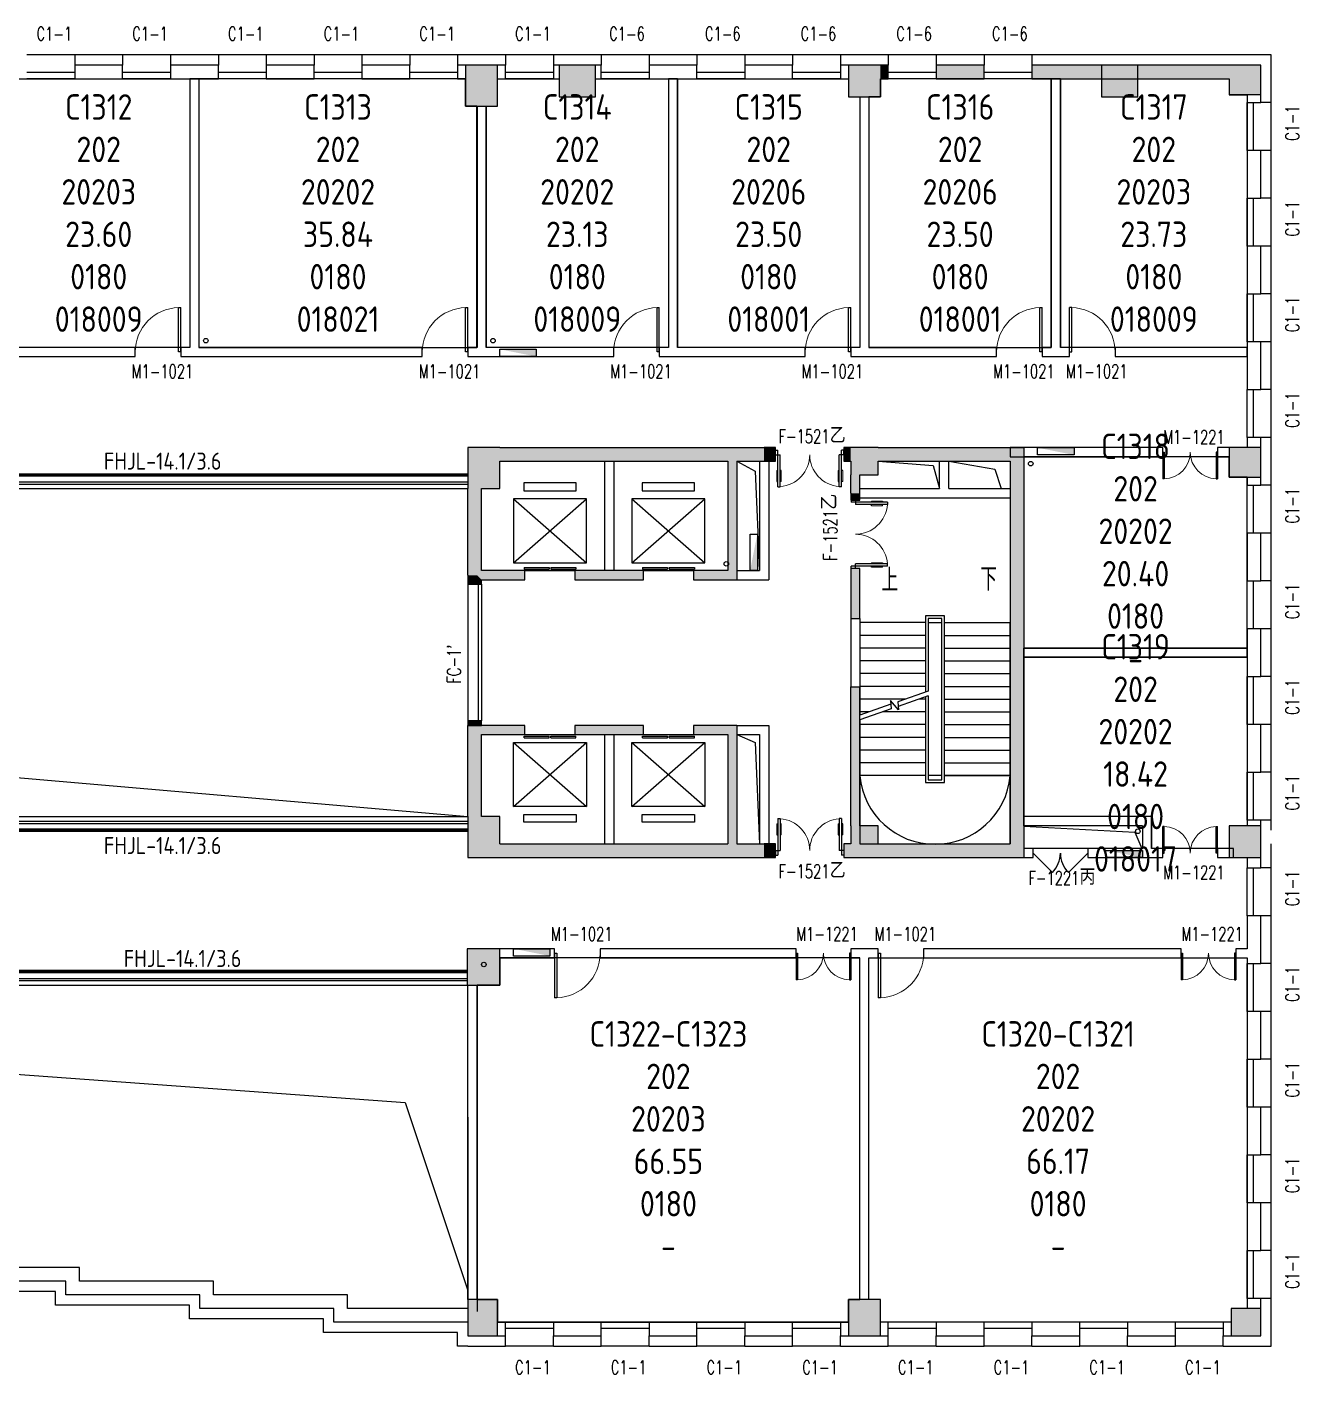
# Model space of a CAD drawing. Extents: x 1914783 to 1990581, y 313528 to 416301.
# Drawn here: x 1962669 to 1990581, y 313528 to 343101 of the extents above; entities that cross this region are included whole.
import ezdxf

# ---------------------------------------------------------------- set-up
doc = ezdxf.new("R2010")
doc.units = 0
doc.header["$LTSCALE"] = 1000
doc.header["$MEASUREMENT"] = 0
for name, color, linetype in [('body', 30, 'Continuous'), ('RM$', 5, 'Continuous'), ('RM$TXT', 5, 'Continuous'), ('消防', 222, 'Continuous')]:
    doc.layers.add(name, color=color, linetype=linetype)
doc.styles.add('-宋体', font='GBENOR.shx', dxfattribs={"bigfont": 'GBCBIG.shx'})
doc.styles.add('_TCH_DIM', font='SIMPLEX', dxfattribs={"bigfont": 'GBCBIG'})
doc.styles.add('_TCH_WINDOW', font='txt.shx', dxfattribs={"height": 3.5, "bigfont": 'hztxt.shx'})
doc.styles.get("Standard").update_dxf_attribs({"font": 'gbenor.shx', "bigfont": 'gbcbig.shx'})

# ---------------------------------------------------------------- blocks, each defined once
blk = doc.blocks.new('cde')
at = {"layer": '消防'}
blk.add_hatch(color=256, dxfattribs=at).paths.add_polyline_path([(-873427, -271674), (-874227, -271674), (-873427, -271834)])
blk.add_lwpolyline([(-874227, -271674), (-873427, -271674), (-873427, -271834), (-874227, -271834)], close=True, dxfattribs=at)
blk = doc.blocks.new('$WINLIB2D$00000004')
for p, q in [((-0.5, 0.5), (0.5, 0.5)), ((-0.5, 0.2406), (0.5, 0.2406)), ((-0.5, -0.5), (0.5, -0.5))]:
    blk.add_line(p, q)
blk = doc.blocks.new('$DorLib2D$00000001')
for p, q in [((0.45, 0.975), (0.5, 0.975)), ((0.45, 0), (0.45, 0.975)), ((0.5, 0), (0.5, 0.975)), ((0.5, 0), (0.45, 0))]:
    blk.add_line(p, q)
at = {"lineweight": 13}
blk.add_arc((0.475, 0), 0.975, 91.4693, 180, dxfattribs=at)
blk = doc.blocks.new('$DorLib2D$00000002')
for p, q in [((-0.5, 0), (-0.5, 0.4875)), ((-0.475, 0.4875), (-0.5, 0.4875)), ((-0.475, 0), (-0.475, 0.4875)), ((0.475, 0), (0.475, 0.4875)), ((0.475, 0.4875), (0.5, 0.4875)), ((0.5, 0), (0.5, 0.4875)), ((-0.5, 0), (-0.475, 0)), ((0.5, 0), (0.475, 0))]:
    blk.add_line(p, q)
at = {"lineweight": 13}
for centre, start, end in [((-0.4875, 0), 0, 88.53072), ((0.4875, 0), 91.46928, 180)]:
    blk.add_arc(centre, 0.4875, start, end, dxfattribs=at)
blk = doc.blocks.new('$TCHSYS$LDOR22D')
for p, q in [((-0.517, 0.833), (-0.017, 0.833)), ((-0.517, 0.833), (-0.517, 0.667)), ((-0.017, 0.833), (-0.017, 0.667)), ((0.017, 0.833), (0.017, 0.667)), ((0.017, 0.833), (0.517, 0.833)), ((0.517, 0.833), (0.517, 0.667)), ((-0.517, 0.667), (-0.017, 0.667)), ((0.017, 0.667), (0.517, 0.667)), ((-0.5, 0.5), (0.5, 0.5))]:
    blk.add_line(p, q)
blk = doc.blocks.new('$DorLib2D$00000011')
at = {"lineweight": 13}
for p, q in [((-0.483, 0.396), (-0.483, 0.235)), ((-0.417, 0.396), (-0.417, 0.235)), ((0.417, 0.396), (0.417, 0.235)), ((0.483, 0.396), (0.483, 0.235))]:
    blk.add_line(p, q, dxfattribs=at)
for p, q in [((-0.483, 0.396), (-0.467, 0.396)), ((-0.467, 0.471), (-0.467, -0.062)), ((-0.467, 0.471), (-0.433, 0.471)), ((-0.433, 0.471), (-0.433, 0.004)), ((-0.417, 0.396), (-0.433, 0.396)), ((0.417, 0.396), (0.433, 0.396)), ((0.433, 0.471), (0.433, 0.004)), ((0.467, 0.471), (0.433, 0.471)), ((0.467, 0.471), (0.467, -0.062)), ((0.483, 0.396), (0.467, 0.396)), ((-0.483, 0.235), (-0.467, 0.235)), ((-0.417, 0.235), (-0.433, 0.235)), ((0.417, 0.235), (0.433, 0.235)), ((0.483, 0.235), (0.467, 0.235)), ((-0.5, 0.004), (-0.433, 0.004)), ((-0.5, 0.004), (-0.5, -0.062)), ((0.5, 0.004), (0.433, 0.004)), ((0.5, 0.004), (0.5, -0.062)), ((-0.5, -0.062), (-0.467, -0.062)), ((0.5, -0.062), (0.467, -0.062))]:
    blk.add_line(p, q)
for centre, start, end in [((-0.467, 0.004), 0, 85.904), ((0.467, 0.004), 94.096, 180)]:
    blk.add_arc(centre, 0.467, start, end, dxfattribs=at)
blk = doc.blocks.new('$DorLib2D$00000116')
at = {"color": 0}
for p, q in [((-0.5, 0), (-0.146, 0.354)), ((0.5, 0), (0.146, 0.354))]:
    blk.add_line(p, q, dxfattribs=at)
for centre, start, end in [((-0.5, 0), 0, 45), ((0.5, 0), 135, 180)]:
    blk.add_arc(centre, 0.5, start, end, dxfattribs=at)

msp = doc.modelspace()

# ---------------------------------------------------------------- hatches: boundary and pattern name
at = {"layer": 'body'}
for points in [[(1972294, 341364), (1972994, 341364), (1972994, 342265), (1972294, 342265)], [(1974344, 342265), (1974344, 341565), (1975144, 341565), (1975144, 342265)], [(1980694, 342265), (1980694, 341564), (1981394, 341564), (1981394, 342265)], [(1981394, 342265), (1981394, 341965), (1981569, 341965), (1981569, 342265)], [(1983669, 342265), (1982619, 342265), (1982619, 341965), (1983669, 341965)], [(1989044, 341965), (1989044, 342265), (1984719, 342265), (1984719, 341965)], [(1986244, 342264), (1986244, 341564), (1987044, 341564), (1987044, 342264)], [(1989044, 341615), (1989744, 341615), (1989744, 342265), (1989044, 342265)], [(1972344, 332965), (1973044, 332965), (1973044, 333865), (1972344, 333865)], [(1973044, 333865), (1973044, 333565), (1975444, 333565), (1975444, 333865)], [(1975444, 333865), (1975444, 333565), (1978044, 333565), (1978144, 333665), (1978144, 333865)], [(1978144, 333665), (1978044, 333565), (1978044, 331165), (1978244, 330965), (1978244, 333565)], [(1978144, 333665), (1978244, 333565), (1978844, 333565), (1978844, 333865), (1978144, 333865)], [(1978844, 333565), (1979094, 333565), (1979094, 333865), (1978844, 333865)], [(1980744, 333565), (1980744, 333865), (1980594, 333865), (1980594, 333565)], [(1980744, 333265), (1981344, 333265), (1981344, 333865), (1980744, 333865)], [(1981344, 333865), (1981344, 333565), (1982794, 333565), (1982794, 333865)], [(1982794, 333865), (1982794, 333565), (1984244, 333565), (1984544, 333865)], [(1984544, 333865), (1984244, 333565), (1984244, 332865), (1984544, 332865)], [(1989044, 333215), (1989744, 333215), (1989744, 333865), (1989044, 333865)], [(1980944, 333265), (1980744, 333265), (1980744, 332865), (1980944, 332865)], [(1972644, 332965), (1972344, 332965), (1972344, 331065), (1972544, 331065), (1972644, 331165)], [(1980744, 332865), (1980744, 332715), (1980944, 332715), (1980944, 332865)], [(1984544, 332865), (1984244, 332865), (1984244, 325165), (1984544, 324865)], [(1980944, 330115), (1980944, 331215), (1980744, 331215), (1980744, 330115)], [(1972344, 331065), (1972344, 330865), (1972644, 330865), (1972644, 330965), (1972544, 331065)], [(1972644, 330965), (1973594, 330965), (1973594, 331165), (1972644, 331165), (1972544, 331065)], [(1975444, 331165), (1974694, 331165), (1974694, 330965), (1975444, 330965)], [(1975444, 330965), (1976194, 330965), (1976194, 331165), (1975444, 331165)], [(1978044, 331165), (1977294, 331165), (1977294, 330965), (1978244, 330965)], [(1980744, 325565), (1980944, 325565), (1980944, 328615), (1980744, 328615)], [(1972644, 327765), (1972644, 327865), (1972344, 327865), (1972344, 327765)], [(1972344, 325765), (1972644, 325765), (1972644, 327565), (1972344, 327765)], [(1972644, 327565), (1973594, 327565), (1973594, 327765), (1972344, 327765)], [(1975444, 327765), (1974694, 327765), (1974694, 327565), (1975444, 327565)], [(1975444, 327565), (1976194, 327565), (1976194, 327765), (1975444, 327765)], [(1978244, 327765), (1977294, 327765), (1977294, 327565), (1978044, 327565)], [(1978244, 327765), (1978044, 327565), (1978044, 325165), (1978144, 325065), (1978244, 325165)], [(1972344, 324865), (1973044, 324865), (1973044, 325765), (1972344, 325765)], [(1980744, 324865), (1981344, 324865), (1981344, 325565), (1980744, 325565)], [(1989044, 324865), (1989744, 324865), (1989744, 325565), (1989044, 325565)], [(1973044, 325165), (1973044, 324865), (1975444, 324865), (1975444, 325165)], [(1975444, 325165), (1975444, 324865), (1978144, 324865), (1978144, 325065), (1978044, 325165)], [(1978144, 325065), (1978144, 324865), (1978844, 324865), (1978844, 325165), (1978244, 325165)], [(1978844, 324865), (1979094, 324865), (1979094, 325165), (1978844, 325165)], [(1981044, 324865), (1980744, 324865), (1980744, 325165), (1980594, 325165), (1980594, 324865), (1981044, 324865)], [(1981344, 325165), (1981344, 324865), (1981044, 324865), (1981044, 324865), (1984544, 324865), (1984244, 325165)], [(1972328, 322065), (1973044, 322065), (1973044, 322865), (1972328, 322865)], [(1972344, 314365), (1972994, 314365), (1972994, 315165), (1972344, 315165)], [(1980694, 314365), (1981394, 314365), (1981394, 315165), (1980694, 315165)], [(1989094, 314365), (1989744, 314365), (1989744, 314965), (1989094, 314965)]]:
    msp.add_hatch(color=256, dxfattribs=at).paths.add_polyline_path(points)

# ---------------------------------------------------------------- linework, layer by layer
for p, q in [((1964769, 342490), (1963719, 342490)), ((1963719, 342490), (1963719, 342265)), ((1964769, 342490), (1964769, 342265)), ((1966869, 342490), (1965819, 342490)), ((1965819, 342490), (1965819, 342265)), ((1966869, 342490), (1966869, 342265)), ((1968969, 342490), (1967919, 342490)), ((1967919, 342490), (1967919, 342265)), ((1968969, 342490), (1968969, 342265)), ((1971069, 342490), (1970019, 342490)), ((1970019, 342490), (1970019, 342265)), ((1971069, 342490), (1971069, 342265)), ((1972344, 342490), (1972119, 342490)), ((1972119, 342490), (1972119, 342265)), ((1973169, 342490), (1972344, 342490)), ((1973169, 342490), (1973169, 342265)), ((1974744, 342490), (1974219, 342490)), ((1974219, 342490), (1974219, 342265)), ((1975269, 342490), (1974744, 342490)), ((1975269, 342490), (1975269, 342265)), ((1977369, 342490), (1976319, 342490)), ((1976319, 342490), (1976319, 342265)), ((1977369, 342490), (1977369, 342265)), ((1979469, 342490), (1978419, 342490)), ((1978419, 342490), (1978419, 342265)), ((1979469, 342490), (1979469, 342265)), ((1981036, 342490), (1980519, 342490)), ((1980519, 342490), (1980519, 342265)), ((1981569, 342490), (1981036, 342490)), ((1981569, 342490), (1981569, 342265)), ((1983669, 342490), (1982619, 342490)), ((1982619, 342490), (1982619, 342265)), ((1983669, 342490), (1983669, 342265)), ((1989969, 342490), (1984719, 342490)), ((1984719, 342490), (1984719, 342265)), ((1989969, 341440), (1989969, 342490)), ((1964769, 342265), (1963719, 342265)), ((1963719, 342265), (1963719, 341965)), ((1964769, 341965), (1964769, 342265)), ((1966869, 342265), (1965819, 342265)), ((1965819, 342265), (1965819, 341965)), ((1966869, 341965), (1966869, 342265)), ((1968969, 342265), (1967919, 342265)), ((1967919, 342265), (1967919, 341965)), ((1968969, 341965), (1968969, 342265)), ((1971069, 342265), (1970019, 342265)), ((1970019, 342265), (1970019, 341965)), ((1971069, 341965), (1971069, 342265)), ((1972294, 342265), (1972119, 342265)), ((1972119, 342265), (1972119, 341965)), ((1972994, 342265), (1972294, 342265)), ((1972294, 342265), (1972294, 341364)), ((1973169, 342265), (1972994, 342265)), ((1972994, 341364), (1972994, 342265)), ((1973169, 341965), (1973169, 342265)), ((1974344, 342265), (1974219, 342265)), ((1974219, 342265), (1974219, 341965)), ((1974344, 342265), (1974344, 341565)), ((1975144, 342265), (1974344, 342265)), ((1975269, 342265), (1975144, 342265)), ((1975144, 341565), (1975144, 342265)), ((1975269, 341965), (1975269, 342265)), ((1977369, 342265), (1976319, 342265)), ((1976319, 342265), (1976319, 341965)), ((1977369, 341965), (1977369, 342265)), ((1979469, 342265), (1978419, 342265)), ((1978419, 342265), (1978419, 341965)), ((1979469, 341965), (1979469, 342265)), ((1980694, 342265), (1980519, 342265)), ((1980519, 342265), (1980519, 341965)), ((1980694, 342265), (1980694, 341564)), ((1981394, 342265), (1980694, 342265)), ((1981569, 342265), (1981394, 342265)), ((1981569, 341965), (1981569, 342265)), ((1983669, 342265), (1982619, 342265)), ((1982619, 342265), (1982619, 341965)), ((1983669, 341965), (1983669, 342265)), ((1989044, 342265), (1984719, 342265)), ((1984719, 342265), (1984719, 341965)), ((1986244, 342264), (1986244, 341564)), ((1987044, 342264), (1986244, 342264)), ((1987044, 341564), (1987044, 342264)), ((1989744, 342265), (1989044, 342265)), ((1989744, 341682), (1989744, 342265)), ((1963719, 341965), (1964769, 341965)), ((1965819, 341965), (1966869, 341965)), ((1966244, 341965), (1966244, 336065)), ((1966444, 341965), (1966244, 341965)), ((1966444, 341965), (1966444, 336065)), ((1967919, 341965), (1968969, 341965)), ((1970019, 341965), (1971069, 341965)), ((1972119, 341965), (1972294, 341965)), ((1972994, 341965), (1973169, 341965)), ((1974219, 341965), (1974344, 341965)), ((1975144, 341965), (1975269, 341965)), ((1976319, 341965), (1977369, 341965)), ((1976744, 341965), (1976744, 336065)), ((1976944, 341965), (1976744, 341965)), ((1976944, 341965), (1976944, 336065)), ((1978419, 341965), (1979469, 341965)), ((1980519, 341965), (1980694, 341965)), ((1981394, 341965), (1981569, 341965)), ((1981394, 341564), (1981394, 341965)), ((1982619, 341965), (1983669, 341965)), ((1984719, 341965), (1989044, 341965)), ((1985144, 341965), (1985144, 336065)), ((1985344, 341965), (1985144, 341965)), ((1985344, 341965), (1985344, 336065)), ((1989044, 341965), (1989044, 341615)), ((1974344, 341565), (1975144, 341565)), ((1980694, 341564), (1981394, 341564)), ((1980944, 341564), (1980944, 336065)), ((1981144, 341564), (1981144, 336065)), ((1986244, 341564), (1987044, 341564)), ((1989044, 341615), (1989744, 341615)), ((1989444, 341615), (1989444, 341440)), ((1989744, 341615), (1989744, 341682)), ((1989744, 341440), (1989744, 341615)), ((1972294, 341364), (1972994, 341364)), ((1972544, 341364), (1972544, 336065)), ((1972744, 341364), (1972744, 336065)), ((1989444, 341440), (1989744, 341440)), ((1989969, 341440), (1989744, 341440)), ((1989744, 340390), (1989444, 340390)), ((1989444, 340390), (1989444, 339340)), ((1989744, 339340), (1989744, 340390)), ((1989969, 340390), (1989744, 340390)), ((1989969, 339340), (1989969, 340390)), ((1989444, 339340), (1989744, 339340)), ((1989969, 339340), (1989744, 339340)), ((1989744, 338290), (1989444, 338290)), ((1989444, 338290), (1989444, 337240)), ((1989744, 337240), (1989744, 338290)), ((1989969, 338290), (1989744, 338290)), ((1989969, 337240), (1989969, 338290)), ((1989444, 337240), (1989744, 337240)), ((1989969, 337240), (1989744, 337240)), ((1965044, 336065), (1962244, 336065)), ((1965044, 335865), (1965044, 336065)), ((1966244, 336065), (1966044, 336065)), ((1966044, 336065), (1966044, 335865)), ((1971344, 336065), (1966444, 336065)), ((1971344, 335865), (1971344, 336065)), ((1972544, 336065), (1972344, 336065)), ((1972344, 336065), (1972344, 335865)), ((1975544, 336065), (1972744, 336065)), ((1975544, 335865), (1975544, 336065)), ((1976744, 336065), (1976544, 336065)), ((1976544, 336065), (1976544, 335865)), ((1979744, 336065), (1976944, 336065)), ((1979744, 335865), (1979744, 336065)), ((1980944, 336065), (1980744, 336065)), ((1980744, 336065), (1980744, 335865)), ((1983944, 336065), (1981144, 336065)), ((1983944, 335865), (1983944, 336065)), ((1985144, 336065), (1984944, 336065)), ((1984944, 336065), (1984944, 335865)), ((1985544, 336065), (1985344, 336065)), ((1985544, 335865), (1985544, 336065)), ((1989444, 336065), (1986544, 336065)), ((1986544, 336065), (1986544, 335865)), ((1989744, 336190), (1989444, 336190)), ((1989444, 336190), (1989444, 335140)), ((1989444, 335865), (1989444, 336065)), ((1989744, 335140), (1989744, 336190)), ((1989969, 336190), (1989744, 336190)), ((1989969, 335140), (1989969, 336190)), ((1962044, 335865), (1965044, 335865)), ((1966044, 335865), (1966244, 335865)), ((1966244, 335865), (1971344, 335865)), ((1972344, 335865), (1972536, 335865)), ((1972536, 335865), (1975544, 335865)), ((1976544, 335865), (1976744, 335865)), ((1976744, 335865), (1979744, 335865)), ((1980744, 335865), (1980936, 335865)), ((1980936, 335865), (1983944, 335865)), ((1984944, 335865), (1985144, 335865)), ((1985144, 335865), (1985544, 335865)), ((1986544, 335865), (1989444, 335865)), ((1989444, 335140), (1989744, 335140)), ((1989969, 335140), (1989744, 335140)), ((1989744, 334090), (1989444, 334090)), ((1989444, 334090), (1989444, 333865)), ((1989744, 333865), (1989744, 334090)), ((1989969, 334090), (1989744, 334090)), ((1989969, 333865), (1989969, 334090)), ((1973044, 333865), (1972344, 333865)), ((1972344, 333865), (1972344, 332965)), ((1973044, 333865), (1975444, 333865)), ((1975444, 333865), (1978144, 333865)), ((1978144, 333865), (1978844, 333865)), ((1979094, 333865), (1978844, 333865)), ((1979094, 333565), (1979094, 333865)), ((1980744, 333865), (1980594, 333865)), ((1980594, 333865), (1980594, 333565)), ((1981344, 333865), (1980744, 333865)), ((1981344, 333865), (1982794, 333865)), ((1982794, 333865), (1984544, 333865)), ((1987594, 333865), (1984244, 333865)), ((1984244, 333865), (1984244, 333665)), ((1984244, 333665), (1987594, 333665)), ((1984544, 333865), (1984544, 332865)), ((1987594, 333665), (1987594, 333865)), ((1989044, 333865), (1988794, 333865)), ((1988794, 333865), (1988794, 333665)), ((1988794, 333665), (1989044, 333665)), ((1989744, 333865), (1989044, 333865)), ((1989044, 333865), (1989044, 333215)), ((1989744, 333215), (1989744, 333865)), ((1989969, 333040), (1989969, 333865)), ((1973044, 333565), (1975444, 333565)), ((1973044, 332965), (1973044, 333565)), ((1975344, 333565), (1975344, 331165)), ((1975444, 333565), (1978044, 333565)), ((1975544, 333565), (1975544, 331165)), ((1978044, 333565), (1978044, 331165)), ((1978244, 333565), (1978649, 333348)), ((1978244, 333565), (1978244, 330965)), ((1978244, 333565), (1978844, 333565)), ((1978649, 333348), (1978744, 331165)), ((1978744, 333565), (1978744, 331165)), ((1978844, 333565), (1979094, 333565)), ((1978944, 333565), (1978944, 330965)), ((1980594, 333565), (1980744, 333565)), ((1980744, 333565), (1980744, 333265)), ((1981344, 333565), (1982555, 333474)), ((1981344, 333565), (1982794, 333565)), ((1981344, 333265), (1981344, 333565)), ((1982555, 333474), (1982694, 332965)), ((1982694, 332965), (1982694, 333565)), ((1982794, 333565), (1984244, 333565)), ((1982894, 333565), (1983905, 333391)), ((1982894, 332965), (1982894, 333565)), ((1983905, 333391), (1984044, 332965)), ((1984244, 333565), (1984244, 332865)), ((1958346, 333115), (1972344, 333115)), ((1958346, 333065), (1972344, 333065)), ((1973569, 333090), (1973569, 332915)), ((1974719, 333090), (1973569, 333090)), ((1974719, 332915), (1974719, 333090)), ((1976169, 333090), (1976169, 332915)), ((1977319, 333090), (1976169, 333090)), ((1977319, 333090), (1976169, 333090)), ((1977319, 332915), (1977319, 333090)), ((1980744, 332865), (1980744, 333265)), ((1980944, 333265), (1981344, 333265)), ((1980944, 332865), (1980944, 333265)), ((1989044, 333215), (1989744, 333215)), ((1989444, 333215), (1989444, 333040)), ((1989444, 333040), (1989744, 333040)), ((1989744, 333040), (1989744, 333215)), ((1989969, 333040), (1989744, 333040)), ((1958346, 332965), (1972344, 332965)), ((1972344, 331065), (1972344, 332965)), ((1972644, 332965), (1973044, 332965)), ((1972644, 331165), (1972644, 332965)), ((1973344, 332740), (1973344, 331340)), ((1974944, 332740), (1973344, 332740)), ((1973344, 332740), (1974944, 331340)), ((1973344, 331340), (1974944, 332740)), ((1973569, 332915), (1974719, 332915)), ((1974944, 331340), (1974944, 332740)), ((1975944, 332740), (1975944, 331340)), ((1977544, 332740), (1975944, 332740)), ((1975944, 332740), (1977544, 331340)), ((1975944, 331340), (1977544, 332740)), ((1976169, 332915), (1977319, 332915)), ((1977544, 331340), (1977544, 332740)), ((1980744, 332865), (1980744, 332715)), ((1980744, 332715), (1980944, 332715)), ((1980944, 332965), (1982694, 332965)), ((1980944, 332715), (1980944, 332865)), ((1980944, 332765), (1982794, 332765)), ((1982794, 332765), (1984244, 332765)), ((1982894, 332965), (1984244, 332965)), ((1984244, 332865), (1984244, 325165)), ((1984544, 332865), (1984544, 324865)), ((1989744, 331990), (1989444, 331990)), ((1989444, 331990), (1989444, 330940)), ((1989744, 330940), (1989744, 331990)), ((1989969, 331990), (1989744, 331990)), ((1989969, 330940), (1989969, 331990)), ((1973344, 331340), (1974944, 331340)), ((1975944, 331340), (1977544, 331340)), ((1980944, 331215), (1980744, 331215)), ((1980744, 331215), (1980744, 330115)), ((1980944, 330115), (1980944, 331215)), ((1972344, 331065), (1972344, 330865)), ((1973594, 331165), (1972644, 331165)), ((1972644, 330865), (1972644, 330965)), ((1972644, 330965), (1973594, 330965)), ((1973594, 330965), (1973594, 331165)), ((1975444, 331165), (1974694, 331165)), ((1974694, 331165), (1974694, 330965)), ((1974694, 330965), (1975444, 330965)), ((1976194, 331165), (1975444, 331165)), ((1975444, 330965), (1976194, 330965)), ((1976194, 330965), (1976194, 331165)), ((1978044, 331165), (1977294, 331165)), ((1977294, 331165), (1977294, 330965)), ((1977294, 330965), (1978244, 330965)), ((1978244, 331165), (1978744, 331165)), ((1978244, 331165), (1978244, 330965)), ((1978244, 330965), (1978944, 330965)), ((1989444, 330940), (1989744, 330940)), ((1989969, 330940), (1989744, 330940)), ((1972344, 330865), (1972644, 330865)), ((1980744, 330115), (1980744, 328615)), ((1980744, 330115), (1980944, 330115)), ((1980944, 330115), (1980944, 328615)), ((1982804, 330175), (1982384, 330175)), ((1982384, 330175), (1982384, 328501)), ((1982744, 330115), (1982444, 330115)), ((1982444, 330115), (1982444, 328522)), ((1982744, 326575), (1982744, 330115)), ((1982804, 326515), (1982804, 330175)), ((1980944, 330025), (1980944, 327993)), ((1982384, 330025), (1980944, 330025)), ((1982384, 329745), (1980944, 329745)), ((1982444, 330025), (1982444, 328522)), ((1982444, 330025), (1982744, 330025)), ((1982744, 326665), (1982744, 330025)), ((1982804, 330025), (1984244, 330025)), ((1982804, 329745), (1984244, 329745)), ((1984244, 326665), (1984244, 330025)), ((1989744, 329890), (1989444, 329890)), ((1989444, 329890), (1989444, 328840)), ((1989744, 328840), (1989744, 329890)), ((1989969, 329890), (1989744, 329890)), ((1989969, 328840), (1989969, 329890)), ((1982384, 329465), (1980944, 329465)), ((1982804, 329465), (1984244, 329465)), ((1989444, 329465), (1984544, 329465)), ((1984544, 329265), (1984544, 329465)), ((1989444, 329265), (1989444, 329465)), ((1982384, 329185), (1980944, 329185)), ((1982804, 329185), (1984244, 329185)), ((1989444, 329265), (1984544, 329265)), ((1982384, 328905), (1980944, 328905)), ((1982804, 328905), (1984244, 328905)), ((1980744, 325565), (1980744, 328615)), ((1980744, 328615), (1980944, 328615)), ((1982384, 328625), (1980944, 328625)), ((1980944, 325565), (1980944, 328615)), ((1982804, 328625), (1984244, 328625)), ((1989444, 328840), (1989744, 328840)), ((1989969, 328840), (1989744, 328840)), ((1981941, 328345), (1980944, 328345)), ((1981789, 328108), (1981618, 328316)), ((1981618, 328316), (1981632, 328130)), ((1982444, 328522), (1981775, 328286)), ((1981775, 328286), (1981789, 328108)), ((1982444, 328416), (1981783, 328183)), ((1982384, 328345), (1982242, 328345)), ((1982384, 328395), (1982384, 326515)), ((1982444, 328416), (1982444, 326665)), ((1982444, 328416), (1982444, 326575)), ((1982804, 328345), (1984244, 328345)), ((1981624, 328233), (1980944, 327993)), ((1981632, 328130), (1980944, 327887)), ((1981147, 328065), (1980944, 328065)), ((1982384, 328065), (1981448, 328065)), ((1982804, 328065), (1984244, 328065)), ((1972644, 327865), (1972344, 327865)), ((1972344, 327865), (1972344, 327765)), ((1972344, 325765), (1972344, 327765)), ((1972344, 327765), (1972644, 327765)), ((1973594, 327765), (1972344, 327765)), ((1972644, 327765), (1972644, 327865)), ((1973594, 327565), (1973594, 327765)), ((1975444, 327765), (1974694, 327765)), ((1974694, 327765), (1974694, 327565)), ((1976194, 327765), (1975444, 327765)), ((1976194, 327565), (1976194, 327765)), ((1978244, 327765), (1977294, 327765)), ((1977294, 327765), (1977294, 327565)), ((1978244, 327765), (1978244, 325165)), ((1978244, 327765), (1978944, 327765)), ((1978244, 327765), (1978244, 327565)), ((1978944, 327765), (1978944, 325165)), ((1980944, 327887), (1980944, 326665)), ((1982384, 327785), (1980944, 327785)), ((1982804, 327785), (1984244, 327785)), ((1989744, 327790), (1989444, 327790)), ((1989444, 327790), (1989444, 326740)), ((1989744, 326740), (1989744, 327790)), ((1989969, 327790), (1989744, 327790)), ((1989969, 326740), (1989969, 327790)), ((1972644, 325765), (1972644, 327565)), ((1972644, 327565), (1973594, 327565)), ((1973344, 325990), (1973344, 327390)), ((1973344, 327390), (1974944, 327390)), ((1973344, 325990), (1974944, 327390)), ((1973344, 327390), (1974944, 325990)), ((1974694, 327565), (1975444, 327565)), ((1974944, 327390), (1974944, 325990)), ((1975344, 327565), (1975344, 325165)), ((1975444, 327565), (1976194, 327565)), ((1975544, 327565), (1975544, 325165)), ((1975944, 325990), (1975944, 327390)), ((1975944, 327390), (1977544, 327390)), ((1975944, 325990), (1977544, 327390)), ((1975944, 327390), (1977544, 325990)), ((1977294, 327565), (1978044, 327565)), ((1977544, 327390), (1977544, 325990)), ((1978044, 327565), (1978044, 325165)), ((1978244, 327565), (1978649, 327389)), ((1978244, 327565), (1978744, 327565)), ((1978649, 327389), (1978744, 325165)), ((1978744, 327565), (1978744, 325165)), ((1982384, 327505), (1980944, 327505)), ((1982804, 327505), (1984244, 327505)), ((1982384, 327225), (1980944, 327225)), ((1982804, 327225), (1984244, 327225)), ((1959249, 326897), (1972344, 325765)), ((1982384, 326945), (1980944, 326945)), ((1982804, 326945), (1984244, 326945)), ((1982384, 326665), (1980944, 326665)), ((1980944, 326665), (1980944, 325165)), ((1982384, 326665), (1980944, 326665)), ((1982384, 326515), (1982804, 326515)), ((1982744, 326665), (1982444, 326665)), ((1982444, 326575), (1982744, 326575)), ((1982804, 326665), (1984244, 326665)), ((1984244, 326665), (1982804, 326665)), ((1984244, 325165), (1984244, 326665)), ((1989444, 326740), (1989744, 326740)), ((1989969, 326740), (1989744, 326740)), ((1974944, 325990), (1973344, 325990)), ((1977544, 325990), (1975944, 325990)), ((1958346, 325765), (1972344, 325765)), ((1958346, 325665), (1972344, 325665)), ((1958346, 325615), (1972344, 325615)), ((1972344, 325765), (1972344, 324865)), ((1973044, 325765), (1972644, 325765)), ((1973044, 325165), (1973044, 325765)), ((1973569, 325640), (1973569, 325815)), ((1973569, 325815), (1974719, 325815)), ((1974719, 325640), (1973569, 325640)), ((1974719, 325815), (1974719, 325640)), ((1976169, 325640), (1976169, 325815)), ((1976169, 325815), (1977319, 325815)), ((1977319, 325640), (1976169, 325640)), ((1977319, 325815), (1977319, 325640)), ((1987344, 325765), (1984544, 325765)), ((1984544, 325565), (1984544, 325765)), ((1987344, 325765), (1987344, 325065)), ((1989744, 325690), (1989444, 325690)), ((1989444, 325690), (1989444, 325565)), ((1989744, 325565), (1989744, 325690)), ((1989969, 325690), (1989744, 325690)), ((1989969, 325465), (1989969, 325690)), ((1980744, 325565), (1980744, 325165)), ((1981344, 325565), (1980944, 325565)), ((1981344, 325165), (1981344, 325565)), ((1987144, 325565), (1984544, 325565)), ((1984544, 325558), (1986974, 325423)), ((1986974, 325423), (1987132, 325065)), ((1987144, 325565), (1987144, 325065)), ((1989744, 325565), (1989044, 325565)), ((1989044, 325565), (1989044, 324865)), ((1989744, 324865), (1989744, 325565)), ((1973044, 325165), (1975444, 325165)), ((1975444, 325165), (1978044, 325165)), ((1978244, 325165), (1978844, 325165)), ((1979094, 325165), (1978844, 325165)), ((1979094, 324865), (1979094, 325165)), ((1980744, 325165), (1980594, 325165)), ((1980594, 325165), (1980594, 324865)), ((1980944, 325165), (1984244, 325165)), ((1981344, 325165), (1984244, 325165)), ((1984744, 325065), (1984544, 325065)), ((1984544, 325065), (1984544, 324865)), ((1985944, 325065), (1984744, 325065)), ((1984744, 324865), (1984744, 325065)), ((1987144, 325065), (1985944, 325065)), ((1985944, 325065), (1985944, 324865)), ((1987594, 325065), (1987344, 325065)), ((1987594, 324865), (1987594, 325065)), ((1989144, 325065), (1988794, 325065)), ((1988794, 325065), (1988794, 324865)), ((1989144, 324865), (1989144, 325065)), ((1989969, 324640), (1989969, 325165)), ((1972344, 324865), (1973044, 324865)), ((1973044, 324865), (1975444, 324865)), ((1975444, 324865), (1978144, 324865)), ((1978144, 324865), (1978844, 324865)), ((1978844, 324865), (1979094, 324865)), ((1980594, 324865), (1980744, 324865)), ((1980744, 324865), (1981344, 324865)), ((1981344, 324865), (1984544, 324865)), ((1984544, 324865), (1984744, 324865)), ((1985944, 324865), (1987244, 324865)), ((1987244, 324865), (1987594, 324865)), ((1988794, 324865), (1989144, 324865)), ((1989044, 324865), (1989744, 324865)), ((1989444, 324865), (1989444, 324640)), ((1989744, 324640), (1989744, 324865)), ((1989444, 324640), (1989744, 324640)), ((1989969, 324640), (1989744, 324640)), ((1989744, 323590), (1989444, 323590)), ((1989444, 323590), (1989444, 322865)), ((1989744, 322865), (1989744, 323590)), ((1989969, 323590), (1989744, 323590)), ((1989969, 322865), (1989969, 323590)), ((1973044, 322865), (1972328, 322865)), ((1972328, 322865), (1972328, 322065)), ((1974244, 322865), (1973044, 322865)), ((1973044, 322065), (1973044, 322865)), ((1973044, 322665), (1974244, 322665)), ((1974244, 322665), (1974244, 322865)), ((1979544, 322865), (1975244, 322865)), ((1975244, 322865), (1975244, 322665)), ((1975244, 322665), (1979544, 322665)), ((1979544, 322665), (1979544, 322865)), ((1981044, 322865), (1980744, 322865)), ((1980744, 322865), (1980744, 322665)), ((1980744, 322665), (1980944, 322665)), ((1980944, 315165), (1980944, 322665)), ((1981344, 322865), (1981044, 322865)), ((1981144, 315165), (1981144, 322665)), ((1981144, 322665), (1981344, 322665)), ((1981344, 322665), (1981344, 322865)), ((1987994, 322865), (1982344, 322865)), ((1982344, 322865), (1982344, 322665)), ((1982344, 322665), (1987994, 322665)), ((1987994, 322665), (1987994, 322865)), ((1989444, 322865), (1989194, 322865)), ((1989194, 322865), (1989194, 322665)), ((1989194, 322665), (1989444, 322665)), ((1989444, 322665), (1989444, 322540)), ((1989744, 322540), (1989744, 322865)), ((1989969, 322540), (1989969, 322865)), ((1989444, 322540), (1989744, 322540)), ((1989969, 322540), (1989744, 322540)), ((1958244, 322215), (1972344, 322215)), ((1958244, 322165), (1972344, 322165)), ((1958244, 322065), (1972344, 322065)), ((1972328, 322065), (1973044, 322065)), ((1972344, 320765), (1972344, 322065)), ((1972544, 320765), (1972544, 322065)), ((1989744, 321490), (1989444, 321490)), ((1989444, 321490), (1989444, 320440)), ((1989744, 320440), (1989744, 321490)), ((1989969, 321490), (1989744, 321490)), ((1989969, 320440), (1989969, 321490)), ((1972344, 315165), (1972344, 320765)), ((1972544, 315165), (1972544, 320765)), ((1958244, 320415), (1970971, 319491)), ((1989444, 320440), (1989744, 320440)), ((1989969, 320440), (1989744, 320440)), ((1970971, 319491), (1972344, 315365)), ((1989744, 319390), (1989444, 319390)), ((1989444, 319390), (1989444, 318340)), ((1989744, 318340), (1989744, 319390)), ((1989969, 319390), (1989744, 319390)), ((1989969, 318340), (1989969, 319390)), ((1972344, 319165), (1972344, 314365)), ((1972544, 319365), (1972544, 314904)), ((1989444, 318340), (1989744, 318340)), ((1989969, 318340), (1989744, 318340)), ((1989744, 317290), (1989444, 317290)), ((1989444, 317290), (1989444, 316240)), ((1989744, 316240), (1989744, 317290)), ((1989969, 317290), (1989744, 317290)), ((1989969, 316240), (1989969, 317290)), ((1989444, 316240), (1989744, 316240)), ((1989969, 316240), (1989744, 316240)), ((1972994, 315165), (1972344, 315165)), ((1972344, 315165), (1972344, 314365)), ((1972994, 314365), (1972994, 315165)), ((1981394, 315165), (1980694, 315165)), ((1980694, 315165), (1980694, 314365)), ((1981394, 314365), (1981394, 315165)), ((1989744, 314965), (1989094, 314965)), ((1989094, 314965), (1989094, 314365)), ((1989744, 315190), (1989444, 315190)), ((1989444, 315190), (1989444, 314965)), ((1989744, 314965), (1989744, 315190)), ((1989969, 315190), (1989744, 315190)), ((1989744, 314365), (1989744, 314965)), ((1989969, 314140), (1989969, 315190)), ((1973169, 314665), (1972994, 314665)), ((1973169, 314365), (1973169, 314665)), ((1975269, 314665), (1974219, 314665)), ((1974219, 314665), (1974219, 314365)), ((1975269, 314365), (1975269, 314665)), ((1977369, 314665), (1976319, 314665)), ((1976319, 314665), (1976319, 314365)), ((1977369, 314365), (1977369, 314665)), ((1979469, 314665), (1978419, 314665)), ((1978419, 314665), (1978419, 314365)), ((1979469, 314365), (1979469, 314665)), ((1980694, 314665), (1980519, 314665)), ((1980519, 314665), (1980519, 314365)), ((1981569, 314665), (1981394, 314665)), ((1981569, 314365), (1981569, 314665)), ((1983669, 314665), (1982619, 314665)), ((1982619, 314665), (1982619, 314365)), ((1983669, 314365), (1983669, 314665)), ((1985769, 314665), (1984719, 314665)), ((1984719, 314665), (1984719, 314365)), ((1985769, 314365), (1985769, 314665)), ((1987869, 314665), (1986819, 314665)), ((1986819, 314665), (1986819, 314365)), ((1987869, 314365), (1987869, 314665)), ((1989094, 314665), (1988919, 314665)), ((1988919, 314665), (1988919, 314365)), ((1972344, 314365), (1972994, 314365)), ((1972994, 314365), (1973169, 314365)), ((1973169, 314140), (1973169, 314365)), ((1974219, 314365), (1975269, 314365)), ((1974219, 314140), (1974219, 314365)), ((1975269, 314140), (1975269, 314365)), ((1976319, 314365), (1977369, 314365)), ((1976319, 314140), (1976319, 314365)), ((1977369, 314140), (1977369, 314365)), ((1978419, 314365), (1979469, 314365)), ((1978419, 314140), (1978419, 314365)), ((1979469, 314140), (1979469, 314365)), ((1980519, 314365), (1980694, 314365)), ((1980519, 314140), (1980519, 314365)), ((1980694, 314365), (1981394, 314365)), ((1981394, 314365), (1981569, 314365)), ((1981569, 314140), (1981569, 314365)), ((1982619, 314365), (1983669, 314365)), ((1982619, 314140), (1982619, 314365)), ((1983669, 314140), (1983669, 314365)), ((1984719, 314365), (1985769, 314365)), ((1984719, 314140), (1984719, 314365)), ((1985769, 314140), (1985769, 314365)), ((1986819, 314365), (1987869, 314365)), ((1986819, 314140), (1986819, 314365)), ((1987869, 314140), (1987869, 314365)), ((1988919, 314365), (1989094, 314365)), ((1988919, 314140), (1988919, 314365)), ((1989094, 314365), (1989744, 314365)), ((1972344, 314140), (1973169, 314140)), ((1974219, 314140), (1975269, 314140)), ((1976319, 314140), (1977369, 314140)), ((1978419, 314140), (1979469, 314140)), ((1980519, 314140), (1981044, 314140)), ((1981044, 314140), (1981569, 314140)), ((1982619, 314140), (1983669, 314140)), ((1984719, 314140), (1985769, 314140)), ((1986819, 314140), (1987869, 314140)), ((1988919, 314140), (1989969, 314140))]:
    msp.add_line(p, q, dxfattribs=at)
for points in [[(1983731, 330576, 0, 0, 0), (1983731, 326248, 0, 0, 0), (1981581, 326248, 0, 0, 0), (1981581, 328634, 120, 0, 0), (1981581, 329084, 0, 0, 0)], [(1981577, 330455, 0, 0, 0), (1981577, 329925, 120, 0, 0), (1981577, 329475, 0, 0, 0)]]:
    msp.add_lwpolyline(points, format="xyseb", dxfattribs=at)
for points in [[(1972344, 314965), (1969704, 314965), (1969704, 315265), (1966764, 315265), (1966764, 315565), (1963824, 315565), (1963824, 315865), (1960884, 315865), (1960884, 316165), (1957944, 316165), (1957944, 316465), (1952844, 316465), (1952844, 315865), (1951194, 315865), (1951194, 315265), (1949644, 315265)], [(1972344, 314665), (1969404, 314665), (1969404, 314965), (1966464, 314965), (1966464, 315265), (1963524, 315265), (1963524, 315565), (1960584, 315565), (1960584, 315865), (1957644, 315865), (1957644, 316165), (1953144, 316165), (1953144, 315565), (1951494, 315565), (1951494, 314965), (1949644, 314965)], [(1972344, 314140), (1972119, 314140), (1972119, 314440), (1969179, 314440), (1969179, 314740), (1966239, 314740), (1966239, 315040), (1963299, 315040), (1963299, 315340), (1960359, 315340), (1960359, 315640), (1957419, 315640), (1957419, 315940), (1953369, 315940), (1953369, 315340), (1951719, 315340), (1951719, 314740), (1950069, 314740), (1950069, 314140), (1949644, 314140)]]:
    msp.add_lwpolyline(points, dxfattribs=at)
msp.add_arc((1982594, 326815), 1657, 185.2155, 354.7845, dxfattribs=at)
at = {"layer": 'RM$'}
for points in [[(1966244, 341965), (1966244, 336065), (1962244, 336065), (1962244, 341965)], [(1972294, 341364), (1972294, 341965), (1966444, 341965), (1966444, 336065), (1972543, 336065), (1972543, 341364)], [(1976744, 341965), (1976744, 336065), (1972743, 336065), (1972743, 341364), (1972994, 341364), (1972994, 341965), (1974344, 341965), (1974344, 341565), (1975144, 341565), (1975144, 341965)], [(1976944, 341965), (1980694, 341965), (1980694, 341564), (1980944, 341564), (1980944, 336065), (1976944, 336065)], [(1985144, 341965), (1981394, 341964), (1981394, 341564), (1981144, 341564), (1981144, 336065), (1985144, 336065)], [(1985344, 341964), (1985344, 341964), (1985344, 341964), (1986244, 341964), (1986244, 341564), (1987044, 341564), (1987044, 341964), (1989044, 341964), (1989044, 341614), (1989444, 341614), (1989444, 336064), (1985344, 336065)], [(1984544, 333665), (1984544, 329465), (1989444, 329465), (1989444, 333215), (1989044, 333215), (1989044, 333665)], [(1984544, 329265), (1989444, 329265), (1989444, 325565), (1989044, 325565), (1989044, 325065), (1987344, 325065), (1987344, 325765), (1984544, 325765)], [(1972544, 322065), (1972544, 315165), (1972544, 315165), (1972544, 315165), (1972994, 315165), (1972994, 314665), (1980694, 314665), (1980694, 315165), (1980944, 315165), (1980944, 322665), (1973044, 322665), (1973044, 322065)], [(1981144, 322665), (1989444, 322665), (1989444, 314965), (1989094, 314965), (1989094, 314665), (1981394, 314665), (1981394, 315165), (1981144, 315165)]]:
    msp.add_lwpolyline(points, close=True, dxfattribs=at)
at = {"layer": '消防', "const_width": 80}
for points in [[(1958346, 333265), (1972344, 333265)], [(1958346, 325465), (1972344, 325465)], [(1958244, 322365), (1972344, 322365)]]:
    msp.add_lwpolyline(points, dxfattribs=at)
at = {"layer": '消防', "linetype": 'Continuous'}
for centre in [(1966594, 336214), (1972894, 336214), (1984694, 333514), (1978014, 331315), (1987044, 325444), (1972694, 322520)]:
    msp.add_circle(centre, 50, dxfattribs=at)

# ---------------------------------------------------------------- block references
at = {"layer": 'body'}
ref = msp.add_blockref('$WINLIB2D$00000004', (1963194, 342227), dxfattribs=dict(at, xscale=1050, yscale=525, zscale=1050, rotation=179.9999999999991))
ref.add_attrib('A', 'C1-1', (1962879, 342803), dxfattribs={"height": 297.5, "rotation": 360, "style": '_TCH_WINDOW', "width": 0.705882})
ref = msp.add_blockref('$WINLIB2D$00000004', (1965294, 342227), dxfattribs=dict(at, xscale=1050, yscale=525, zscale=1050, rotation=179.9999999999991))
ref.add_attrib('A', 'C1-1', (1964979, 342803), dxfattribs={"height": 297.5, "rotation": 360, "style": '_TCH_WINDOW', "width": 0.705882})
ref = msp.add_blockref('$WINLIB2D$00000004', (1967394, 342227), dxfattribs=dict(at, xscale=1050, yscale=525, zscale=1050, rotation=179.9999999999991))
ref.add_attrib('A', 'C1-1', (1967079, 342803), dxfattribs={"height": 297.5, "rotation": 360, "style": '_TCH_WINDOW', "width": 0.705882})
ref = msp.add_blockref('$WINLIB2D$00000004', (1969494, 342227), dxfattribs=dict(at, xscale=1050, yscale=525, zscale=1050, rotation=179.9999999999991))
ref.add_attrib('A', 'C1-1', (1969179, 342803), dxfattribs={"height": 297.5, "rotation": 360, "style": '_TCH_WINDOW', "width": 0.705882})
ref = msp.add_blockref('$WINLIB2D$00000004', (1971594, 342227), dxfattribs=dict(at, xscale=1050, yscale=525, zscale=1050, rotation=179.9999999999991))
ref.add_attrib('A', 'C1-1', (1971279, 342803), dxfattribs={"height": 297.5, "rotation": 360, "style": '_TCH_WINDOW', "width": 0.705882})
ref = msp.add_blockref('$WINLIB2D$00000004', (1973694, 342227), dxfattribs=dict(at, xscale=1050, yscale=525, zscale=1050, rotation=180))
ref.add_attrib('A', 'C1-1', (1973379, 342803), dxfattribs={"height": 297.5, "style": '_TCH_WINDOW', "width": 0.705882})
ref = msp.add_blockref('$WINLIB2D$00000004', (1975794, 342227), dxfattribs=dict(at, xscale=1050, yscale=525, zscale=1050, rotation=180))
ref.add_attrib('A', 'C1-6', (1975444, 342803), dxfattribs={"height": 297.5, "style": '_TCH_WINDOW', "width": 0.705882})
ref = msp.add_blockref('$WINLIB2D$00000004', (1977894, 342227), dxfattribs=dict(at, xscale=1050, yscale=525, zscale=1050, rotation=180))
ref.add_attrib('A', 'C1-6', (1977544, 342803), dxfattribs={"height": 297.5, "style": '_TCH_WINDOW', "width": 0.705882})
ref = msp.add_blockref('$WINLIB2D$00000004', (1979994, 342227), dxfattribs=dict(at, xscale=1050, yscale=525, zscale=1050, rotation=180))
ref.add_attrib('A', 'C1-6', (1979644, 342803), dxfattribs={"height": 297.5, "style": '_TCH_WINDOW', "width": 0.705882})
ref = msp.add_blockref('$WINLIB2D$00000004', (1982094, 342227), dxfattribs=dict(at, xscale=1050, yscale=525, zscale=1050, rotation=180))
ref.add_attrib('A', 'C1-6', (1981744, 342803), dxfattribs={"height": 297.5, "style": '_TCH_WINDOW', "width": 0.705882})
ref = msp.add_blockref('$WINLIB2D$00000004', (1984194, 342227), dxfattribs=dict(at, xscale=1050, yscale=525, zscale=1050, rotation=180))
ref.add_attrib('A', 'C1-6', (1983844, 342803), dxfattribs={"height": 297.5, "style": '_TCH_WINDOW', "width": 0.705882})
ref = msp.add_blockref('$WINLIB2D$00000004', (1989707, 340915), dxfattribs=dict(at, xscale=1050, yscale=525, zscale=1050, rotation=90.00000000000495))
ref.add_attrib('A', 'C1-1', (1990581, 340600), dxfattribs={"height": 297.5, "rotation": 90, "style": '_TCH_WINDOW', "width": 0.705882})
ref = msp.add_blockref('$WINLIB2D$00000004', (1989707, 338815), dxfattribs=dict(at, xscale=1050, yscale=525, zscale=1050, rotation=90.00000000000495))
ref.add_attrib('A', 'C1-1', (1990581, 338500), dxfattribs={"height": 297.5, "rotation": 90, "style": '_TCH_WINDOW', "width": 0.705882})
ref = msp.add_blockref('$WINLIB2D$00000004', (1989707, 336715), dxfattribs=dict(at, xscale=1050, yscale=525, zscale=1050, rotation=90.00000000000495))
ref.add_attrib('A', 'C1-1', (1990581, 336400), dxfattribs={"height": 297.5, "rotation": 90, "style": '_TCH_WINDOW', "width": 0.705882})
ref = msp.add_blockref('$DorLib2D$00000001', (1965544, 335965), dxfattribs=dict(at, xscale=-1000, yscale=-1000, zscale=-1000, rotation=180))
ref.add_attrib('A', 'M1-1021', (1964967, 335391), dxfattribs={"height": 297.5, "style": '_TCH_WINDOW', "width": 0.705882})
ref = msp.add_blockref('$DorLib2D$00000001', (1971844, 335965), dxfattribs=dict(at, xscale=-1000, yscale=-1000, zscale=-1000, rotation=180))
ref.add_attrib('A', 'M1-1021', (1971266, 335391), dxfattribs={"height": 297.5, "style": '_TCH_WINDOW', "width": 0.705882})
ref = msp.add_blockref('$DorLib2D$00000001', (1976044, 335965), dxfattribs=dict(at, xscale=-1000, yscale=-1000, zscale=-1000, rotation=180))
ref.add_attrib('A', 'M1-1021', (1975467, 335391), dxfattribs={"height": 297.5, "style": '_TCH_WINDOW', "width": 0.705882})
ref = msp.add_blockref('$DorLib2D$00000001', (1980244, 335965), dxfattribs=dict(at, xscale=-1000, yscale=-1000, zscale=-1000, rotation=180))
ref.add_attrib('A', 'M1-1021', (1979667, 335391), dxfattribs={"height": 297.5, "style": '_TCH_WINDOW', "width": 0.705882})
ref = msp.add_blockref('$DorLib2D$00000001', (1984444, 335965), dxfattribs=dict(at, xscale=-1000, yscale=-1000, zscale=-1000, rotation=180))
ref.add_attrib('A', 'M1-1021', (1983867, 335391), dxfattribs={"height": 297.5, "style": '_TCH_WINDOW', "width": 0.705882})
ref = msp.add_blockref('$DorLib2D$00000001', (1986044, 335965), dxfattribs=dict(at, xscale=1000, yscale=-1000, zscale=1000, rotation=180))
ref.add_attrib('A', 'M1-1021', (1985467, 335391), dxfattribs={"height": 297.5, "style": '_TCH_WINDOW', "width": 0.705882})
ref = msp.add_blockref('$WINLIB2D$00000004', (1989707, 334615), dxfattribs=dict(at, xscale=1050, yscale=525, zscale=1050, rotation=90.00000000000495))
ref.add_attrib('A', 'C1-1', (1990581, 334300), dxfattribs={"height": 297.5, "rotation": 90, "style": '_TCH_WINDOW', "width": 0.705882})
ref = msp.add_blockref('$DorLib2D$00000002', (1988194, 333765), dxfattribs=dict(at, xscale=-1200, yscale=1200, zscale=-1200, rotation=180.0000000000014))
ref.add_attrib('A', 'M1-1221', (1987599, 333949), dxfattribs={"height": 297.5, "style": '_TCH_WINDOW', "width": 0.705882})
for name, p, xscale, yscale, zscale in [('$DorLib2D$00000011', (1979844, 333715), 1500, -1500, 1500), ('$TCHSYS$LDOR22D', (1974144, 331065), 1100, 200, 1100), ('$TCHSYS$LDOR22D', (1976744, 331065), 1100, 200, 1100), ('$TCHSYS$LDOR22D', (1974144, 327665), 1100, -200, 1100), ('$DorLib2D$00000011', (1979844, 325015), 1500, 1500, 1500)]:
    msp.add_blockref(name, p, dxfattribs=dict(at, xscale=xscale, yscale=yscale, zscale=zscale))
ref = msp.add_blockref('$WINLIB2D$00000004', (1989707, 332515), dxfattribs=dict(at, xscale=1050, yscale=525, zscale=1050, rotation=90))
ref.add_attrib('A', 'C1-1', (1990581, 332200), dxfattribs={"height": 297.5, "rotation": 90, "style": '_TCH_WINDOW', "width": 0.705882})
for name, p, xscale, yscale, zscale, rotation in [('$DorLib2D$00000011', (1980844, 331965), 1500, -1500, 1500, 89.99999999996119), ('$WINLIB2D$00000004', (1972494, 329365), -3000, -300, -3000, 89.99999999999191), ('$TCHSYS$LDOR22D', (1976744, 327665), -1100, 200, -1100, 180), ('$DorLib2D$00000116', (1985344, 324965), 1200, 1200, 1200, 180)]:
    msp.add_blockref(name, p, dxfattribs=dict(at, xscale=xscale, yscale=yscale, zscale=zscale, rotation=rotation))
ref = msp.add_blockref('$WINLIB2D$00000004', (1989707, 330415), dxfattribs=dict(at, xscale=1050, yscale=525, zscale=1050, rotation=90))
ref.add_attrib('A', 'C1-1', (1990581, 330100), dxfattribs={"height": 297.5, "rotation": 90, "style": '_TCH_WINDOW', "width": 0.705882})
ref = msp.add_blockref('$WINLIB2D$00000004', (1989707, 328315), dxfattribs=dict(at, xscale=1050, yscale=525, zscale=1050, rotation=90))
ref.add_attrib('A', 'C1-1', (1990581, 328000), dxfattribs={"height": 297.5, "rotation": 90, "style": '_TCH_WINDOW', "width": 0.705882})
ref = msp.add_blockref('$WINLIB2D$00000004', (1989707, 326215), dxfattribs=dict(at, xscale=1050, yscale=525, zscale=1050, rotation=90))
ref.add_attrib('A', 'C1-1', (1990581, 325900), dxfattribs={"height": 297.5, "rotation": 90, "style": '_TCH_WINDOW', "width": 0.705882})
ref = msp.add_blockref('$DorLib2D$00000002', (1988194, 324965), dxfattribs=dict(at, xscale=-1200, yscale=-1200, zscale=-1200, rotation=180))
ref.add_attrib('A', 'M1-1221', (1987599, 324391), dxfattribs={"height": 297.5, "style": '_TCH_WINDOW', "width": 0.705882})
ref = msp.add_blockref('$WINLIB2D$00000004', (1989707, 324115), dxfattribs=dict(at, xscale=1050, yscale=525, zscale=1050, rotation=90.00000000002319))
ref.add_attrib('A', 'C1-1', (1990581, 323800), dxfattribs={"height": 297.5, "rotation": 90, "style": '_TCH_WINDOW', "width": 0.705882})
ref = msp.add_blockref('$DorLib2D$00000001', (1974744, 322765), dxfattribs=dict(at, xscale=1000, yscale=1000, zscale=1000, rotation=180))
ref.add_attrib('A', 'M1-1021', (1974167, 323041), dxfattribs={"height": 297.5, "style": '_TCH_WINDOW', "width": 0.705882})
ref = msp.add_blockref('$DorLib2D$00000002', (1980144, 322765), dxfattribs=dict(at, xscale=-1200, yscale=1200, zscale=-1200, rotation=180))
ref.add_attrib('A', 'M1-1221', (1979549, 323041), dxfattribs={"height": 297.5, "style": '_TCH_WINDOW', "width": 0.705882})
ref = msp.add_blockref('$DorLib2D$00000001', (1981844, 322765), dxfattribs=dict(at, xscale=1000, yscale=1000, zscale=1000, rotation=180.000000000194))
ref.add_attrib('A', 'M1-1021', (1981267, 323041), dxfattribs={"height": 297.5, "style": '_TCH_WINDOW', "width": 0.705882})
ref = msp.add_blockref('$DorLib2D$00000002', (1988594, 322765), dxfattribs=dict(at, xscale=-1200, yscale=1200, zscale=-1200, rotation=180.000000000194))
ref.add_attrib('A', 'M1-1221', (1987999, 323041), dxfattribs={"height": 297.5, "style": '_TCH_WINDOW', "width": 0.705882})
ref = msp.add_blockref('$WINLIB2D$00000004', (1989707, 322015), dxfattribs=dict(at, xscale=1050, yscale=525, zscale=1050, rotation=90))
ref.add_attrib('A', 'C1-1', (1990581, 321700), dxfattribs={"height": 297.5, "rotation": 90, "style": '_TCH_WINDOW', "width": 0.705882})
ref = msp.add_blockref('$WINLIB2D$00000004', (1989707, 319915), dxfattribs=dict(at, xscale=1050, yscale=525, zscale=1050, rotation=90))
ref.add_attrib('A', 'C1-1', (1990581, 319600), dxfattribs={"height": 297.5, "rotation": 90, "style": '_TCH_WINDOW', "width": 0.705882})
ref = msp.add_blockref('$WINLIB2D$00000004', (1989707, 317815), dxfattribs=dict(at, xscale=1050, yscale=525, zscale=1050, rotation=90))
ref.add_attrib('A', 'C1-1', (1990581, 317500), dxfattribs={"height": 297.5, "rotation": 90, "style": '_TCH_WINDOW', "width": 0.705882})
ref = msp.add_blockref('$WINLIB2D$00000004', (1989707, 315715), dxfattribs=dict(at, xscale=1050, yscale=525, zscale=1050, rotation=90))
ref.add_attrib('A', 'C1-1', (1990581, 315400), dxfattribs={"height": 297.5, "rotation": 90, "style": '_TCH_WINDOW', "width": 0.705882})
ref = msp.add_blockref('$WINLIB2D$00000004', (1973694, 314402), dxfattribs=dict(at, xscale=-1050, yscale=525, zscale=-1050))
ref.add_attrib('A', 'C1-1', (1973379, 313528), dxfattribs={"height": 297.5, "style": '_TCH_WINDOW', "width": 0.705882})
ref = msp.add_blockref('$WINLIB2D$00000004', (1975794, 314402), dxfattribs=dict(at, xscale=-1050, yscale=525, zscale=-1050))
ref.add_attrib('A', 'C1-1', (1975479, 313528), dxfattribs={"height": 297.5, "style": '_TCH_WINDOW', "width": 0.705882})
ref = msp.add_blockref('$WINLIB2D$00000004', (1977894, 314402), dxfattribs=dict(at, xscale=-1050, yscale=525, zscale=-1050))
ref.add_attrib('A', 'C1-1', (1977579, 313528), dxfattribs={"height": 297.5, "style": '_TCH_WINDOW', "width": 0.705882})
ref = msp.add_blockref('$WINLIB2D$00000004', (1979994, 314402), dxfattribs=dict(at, xscale=-1050, yscale=525, zscale=-1050))
ref.add_attrib('A', 'C1-1', (1979679, 313528), dxfattribs={"height": 297.5, "style": '_TCH_WINDOW', "width": 0.705882})
ref = msp.add_blockref('$WINLIB2D$00000004', (1982094, 314402), dxfattribs=dict(at, xscale=-1050, yscale=525, zscale=-1050))
ref.add_attrib('A', 'C1-1', (1981779, 313528), dxfattribs={"height": 297.5, "style": '_TCH_WINDOW', "width": 0.705882})
ref = msp.add_blockref('$WINLIB2D$00000004', (1984194, 314402), dxfattribs=dict(at, xscale=-1050, yscale=525, zscale=-1050))
ref.add_attrib('A', 'C1-1', (1983879, 313528), dxfattribs={"height": 297.5, "style": '_TCH_WINDOW', "width": 0.705882})
ref = msp.add_blockref('$WINLIB2D$00000004', (1986294, 314402), dxfattribs=dict(at, xscale=-1050, yscale=525, zscale=-1050))
ref.add_attrib('A', 'C1-1', (1985979, 313528), dxfattribs={"height": 297.5, "style": '_TCH_WINDOW', "width": 0.705882})
ref = msp.add_blockref('$WINLIB2D$00000004', (1988394, 314402), dxfattribs=dict(at, xscale=-1050, yscale=525, zscale=-1050))
ref.add_attrib('A', 'C1-1', (1988079, 313528), dxfattribs={"height": 297.5, "style": '_TCH_WINDOW', "width": 0.705882})
at = {"layer": '消防'}
for p in [(2847271, 607699), (2859071, 605539), (2860571, 596699), (2847571, 594539)]:
    msp.add_blockref('cde', p, dxfattribs=at)
at = {"layer": '消防', "rotation": 270}
msp.add_blockref('cde', (2250369, -542262), dxfattribs=at)

# ---------------------------------------------------------------- texts
at = {"layer": 'body', "style": '_TCH_WINDOW', "width": 0.705882}
for s, p in [('F-1521', (1979162, 333965)), ('F-1521', (1979162, 324415)), ('F-1221', (1984644, 324269))]:
    msp.add_text(s, height=297.5, dxfattribs=at).set_placement(p)
at = {"layer": 'body'}
for s, height, style, p in [('乙', 350, '_TCH_WINDOW', (1980282, 333965)), ('上', 506, '_TCH_DIM', (1981421, 330703)), ('下', 506, '_TCH_DIM', (1983589, 330726)), ('乙', 350, '_TCH_WINDOW', (1980282, 324415)), ('丙', 350, '_TCH_WINDOW', (1985764, 324269))]:
    msp.add_text(s, height=height, dxfattribs=dict(at, style=style)).set_placement(p)
at = {"layer": 'body', "style": '_TCH_WINDOW'}
msp.add_text('乙', height=350, rotation=90, dxfattribs=at).set_placement((1980444, 332502))
at = {"layer": 'body', "style": '_TCH_WINDOW', "width": 0.705882}
for s, p in [('F-1521', (1980444, 331382)), ("FC-1'", (1972186, 328685))]:
    msp.add_text(s, height=297.5, rotation=90, dxfattribs=at).set_placement(p)
at = {"layer": 'RM$TXT', "char_height": 558.8, "attachment_point": 8}
for s, insert in [('C1312^M^J202^M^J20203^M^J23.60^M^J0180^M^J018009^M^J', (1964244, 336407)), ('C1313^M^J202^M^J20202^M^J35.84^M^J0180^M^J018021^M^J', (1969494, 336407)), ('C1314^M^J202^M^J20202^M^J23.13^M^J0180^M^J018009^M^J', (1974744, 336407)), ('C1315^M^J202^M^J20206^M^J23.50^M^J0180^M^J018001^M^J', (1978944, 336407)), ('C1316^M^J202^M^J20206^M^J23.50^M^J0180^M^J018001^M^J', (1983144, 336407)), ('C1317^M^J202^M^J20203^M^J23.73^M^J0180^M^J018009^M^J', (1987394, 336407)), ('C1318^M^J202^M^J20202^M^J20.40^M^J0180^M^J-^M^J', (1986994, 328957)), ('C1319^M^J202^M^J20202^M^J18.42^M^J0180^M^J018017^M^J', (1986994, 324557)), ('C1322-C1323^M^J202^M^J20203^M^J66.55^M^J0180^M^J-^M^J', (1976744, 316057)), ('C1320-C1321^M^J202^M^J20202^M^J66.17^M^J0180^M^J-^M^J', (1985294, 316057))]:
    msp.add_mtext(s, dxfattribs=dict(at, insert=insert))
at = {"layer": '消防', "style": '-宋体'}
for p in [(1964357, 333382), (1964357, 324943), (1964793, 322463)]:
    msp.add_text('FHJL-14.1/3.6', height=375, dxfattribs=at).set_placement(p)

doc.saveas('drawing.dxf')
